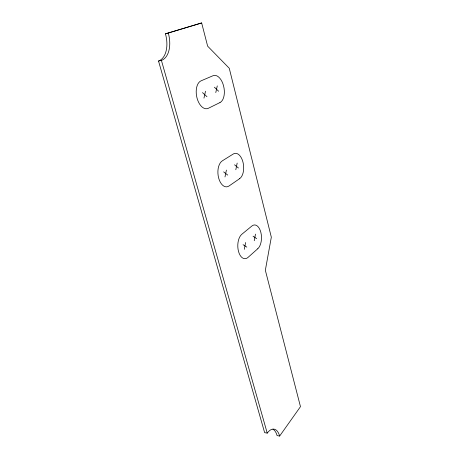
<?xml version="1.0" encoding="UTF-8"?>
<svg xmlns="http://www.w3.org/2000/svg" width="459" height="459" viewBox="0 0 459 459"><rect width="100%" height="100%" fill="white"/><g stroke="black" fill="none" stroke-linecap="round" stroke-linejoin="round"><path stroke-width="0.69" d="M254.246 240.745L255.491 234.13M244.297 249.323L245.605 242.518M235.811 169.744L237.171 163.083M224.985 176.933L226.413 170.082M215.787 92.586L217.268 85.896M203.962 98.106L205.523 91.226M279.646 436.05L300.473 406.657L265.348 270.276L271.326 237.177L229.259 68.265L207.634 46.147L201.656 22.95L165.458 33.84A24.298 14.516 74.6 0 1 158.527 61.036L264.642 432.659L267.236 433.112A18.899 9.042 -81.3 0 1 279.646 436.05L277.098 435.602A18.848 9.077 -81.2 0 0 272.962 429.222M165.458 33.84L201.656 22.95M158.527 61.036L161.419 60.41A24.373 14.481 74.8 0 0 168.327 33.14M243.058 244.681L246.827 247.137M253.064 236.19L256.661 238.669M223.642 171.884L227.744 175.103M234.532 164.798L238.439 168M202.494 92.598L206.975 96.7M214.387 87.204L218.65 91.249M161.419 60.41L267.236 433.112M257.792 248.726L248.009 257.413A12.789 7.051 89.4 0 1 238.491 251.343A12.789 7.051 89.4 0 1 241.853 234.256L251.911 225.989A12.496 6.73 88.9 0 1 260.821 232.254A12.496 6.73 88.9 0 1 257.792 248.726M239.661 178.649L229.024 185.993A13.414 7.619 84.9 0 1 218.656 178.023A13.414 7.619 84.9 0 1 222.334 160.828L233.281 153.994A13.104 7.246 84.8 0 1 242.96 162.061A13.104 7.246 84.8 0 1 239.661 178.649M219.976 102.558L208.369 108.278A14.309 8.136 79.9 0 1 197.037 98.088A14.309 8.136 79.9 0 1 201.071 80.83L213.033 75.718A13.965 7.723 80.1 0 1 223.573 85.885A13.965 7.723 80.1 0 1 219.976 102.558"/></g></svg>
